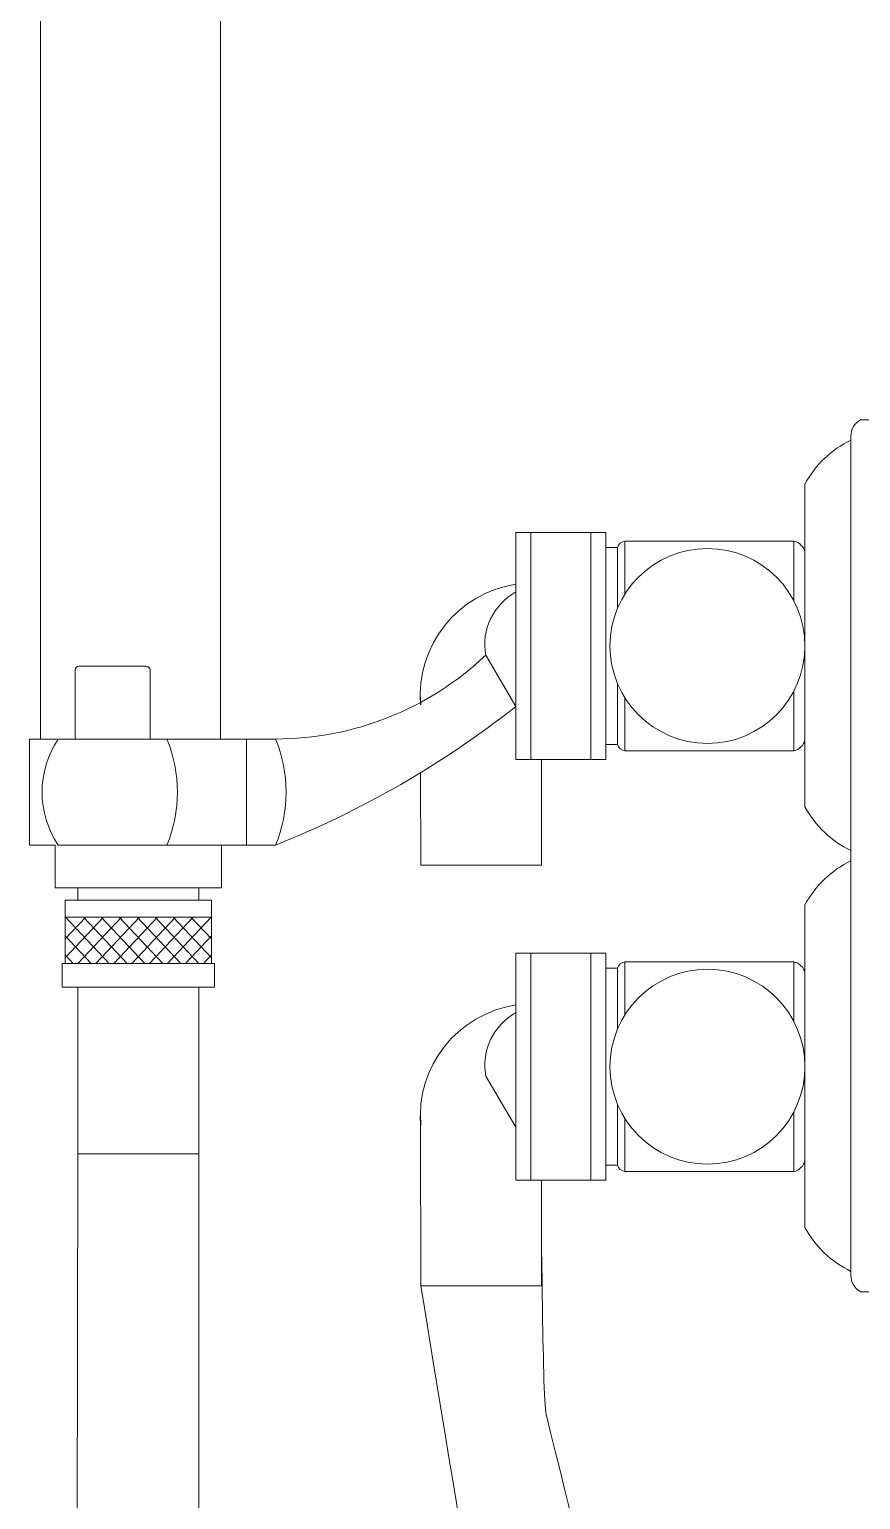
# Model space of a CAD drawing. Header units: metres. Extents: x 113 to 2416, y -346 to 476.
# Drawn here: x 322.6713 to 322.7821, y -163.6731 to -163.477 of the extents above; entities that cross this region are included whole.
import ezdxf

# ---------------------------------------------------------------- set-up
doc = ezdxf.new("R2010")
doc.units = ezdxf.units.M
doc.layers.add('SE-3', color=253, linetype='Continuous', lineweight=5)

# ---------------------------------------------------------------- blocks, each defined once
blk = doc.blocks.new('A$C289e23ee')
at = {"layer": 'SE-3'}
for p, q in [((0.01629674249801383, 0.4791540959532483), (0.01629674249801383, 0.6673992815818366)), ((0.04029674249790105, 0.6673992815818366), (0.04029674249790105, 0.4791666580068465)), ((0.1283526539008903, 0.5217585490657655), (0.1256404851564525, 0.5217585490657655)), ((0.1243609647960966, 0.4076132461635851), (0.1243609647960966, 0.5195472752817878)), ((0.1182265194083811, 0.5131705234997455), (0.1182265194083811, 0.4916471563471632)), ((0.07969180598126968, 0.4764332637983628), (0.07969180598121284, 0.5067049949398026)), ((0.09169180598121329, 0.5067049949398026), (0.07969180598121284, 0.5067049949398026)), ((0.08169180598127923, 0.4764332637983628), (0.08169180598122239, 0.5067049949398026)), ((0.08969180598126059, 0.4764332637983628), (0.08969180598120374, 0.5067049949398026)), ((0.09169180598127014, 0.4764332637983628), (0.09169180598121329, 0.5067049949398026)), ((0.09169180598121329, 0.5047049949398001), (0.09322651940834703, 0.5047049949398499)), ((0.09322651940834703, 0.4965691293690995), (0.09322651940834703, 0.5047049949398499)), ((0.1167265194083598, 0.5055691293690856), (0.09422651940838023, 0.5055691293690856)), ((0.09422651940838023, 0.4984973325993707), (0.09422651940838023, 0.5055691293690856)), ((0.1167265194083598, 0.4976313071955616), (0.1167265194083598, 0.5055691293690856)), ((0.1182265194083811, 0.47906719447829), (0.1182265194083811, 0.5040710642599038)), ((0.1182265194083811, 0.4701237891945809), (0.1182265194083811, 0.4916471563471632)), ((0.02140156476974653, 0.4888624794874374), (0.03040156476976108, 0.4888624794874374)), ((0.07565199614640505, 0.4903221472592847), (0.07969180598126968, 0.4834984772592463)), ((0.02090156476964466, 0.4791540959532483), (0.02090156476964466, 0.488362479487563)), ((0.0309015647694082, 0.488362479487563), (0.0309015647694082, 0.4791540959532483)), ((0.09322651940834703, 0.4784332637983155), (0.09322651940834703, 0.4865691293690659)), ((0.06693623326771103, 0.4849698460891787), (0.06693918274538646, 0.4837099695736029)), ((0.09422651940838023, 0.4775691293690869), (0.09422651940838023, 0.4846409261387947)), ((0.1167265194083598, 0.4775691293690869), (0.1167265194083598, 0.4855069515426038)), ((0.01481305909396724, 0.4650107631855107), (0.01481305909396724, 0.4791540959532554)), ((0.01865854382043608, 0.4791540959532483), (0.01481305909396724, 0.4791540959532554)), ((0.02090156476964466, 0.4791540959532483), (0.0309015647694082, 0.4791540959532483)), ((0.04375197626484351, 0.464987947299953), (0.04375197626484351, 0.4791540959532483)), ((0.09322651940834703, 0.4784332637983653), (0.09169180598127014, 0.4784332637983653)), ((0.1167265194083598, 0.4775691293690869), (0.09422651940838023, 0.4775691293690869)), ((0.09169180598127014, 0.4764332637983628), (0.07969720287519522, 0.4764332637983628)), ((0.08310372365468766, 0.4764332637983628), (0.08310372365468766, 0.4623335878387422)), ((0.06696035883902596, 0.4746645499152464), (0.06698922666578255, 0.4623335878387422)), ((0.01481305909396724, 0.4650107631855107), (0.01826558836432923, 0.4650107631855107)), ((0.01826558836432923, 0.4650107631855107), (0.01826558836432923, 0.459289692351625)), ((0.04040284467214406, 0.4650107631855107), (0.04040284467214406, 0.459289692351625)), ((0.08310372365468766, 0.4623335878387422), (0.06698922666578255, 0.4623335878387422)), ((0.01826558836432923, 0.459289692351625), (0.04040284467214406, 0.459289692351625)), ((0.02127696802381251, 0.459289692351625), (0.02127696802381251, 0.4576391729548064)), ((0.03739146501271762, 0.459289692351625), (0.03739146501271762, 0.4576391729548064)), ((0.03908022467862793, 0.4576391729548064), (0.0195882083579022, 0.4576391729548064)), ((0.0195882083579022, 0.4576391729548064), (0.0195882083579022, 0.4492117507045066)), ((0.03908022467862793, 0.4576391729548064), (0.03908022467862793, 0.4492117507045066)), ((0.03908022467862793, 0.4553933406879409), (0.0195882083579022, 0.4553933406879409)), ((0.02470558219101804, 0.4553933406879338), (0.0195882083579022, 0.4499598126782871)), ((0.02231351978258544, 0.4553933406879338), (0.0195882083579022, 0.4524996580210114)), ((0.01961047639497338, 0.4553933406879409), (0.02543238561713679, 0.4492117507045066)), ((0.02709764459939379, 0.4553933406879338), (0.02127573537728722, 0.4492117507044995)), ((0.02200253880340597, 0.4553933406879409), (0.02782444802556938, 0.4492117507045066)), ((0.02948970700782638, 0.4553933406879338), (0.02366779778571981, 0.4492117507044995)), ((0.02439460121183856, 0.4553933406879409), (0.03021651043394513, 0.4492117507045066)), ((0.03188176941625898, 0.4553933406879409), (0.02605986019409556, 0.4492117507045066)), ((0.02678666362027116, 0.4553933406879409), (0.03260857284237773, 0.4492117507045066)), ((0.03427383182469157, 0.4553933406879409), (0.02845192260252816, 0.4492117507045066)), ((0.02917872602864691, 0.4553933406879338), (0.03500063525081032, 0.4492117507044995)), ((0.03666589423312416, 0.4553933406879409), (0.03084398501096075, 0.4492117507045066)), ((0.0315707884370795, 0.4553933406879338), (0.03739269765924291, 0.4492117507044995)), ((0.03905795664149991, 0.4553933406879409), (0.03323604741939334, 0.4492117507045066)), ((0.03396285084551209, 0.4553933406879338), (0.03908022467862793, 0.4499598126782871)), ((0.03635491325394469, 0.4553933406879338), (0.03908022467862793, 0.4524996580210114)), ((0.1182279456157858, 0.4570367477404815), (0.1182279456157858, 0.4355133805878992)), ((0.0195882083579022, 0.4528771391139017), (0.02304032320870419, 0.4492117507045066)), ((0.03908022467862793, 0.4528771391139017), (0.03562810982776909, 0.4492117507045066)), ((0.0395105993812308, 0.4492117507045066), (0.01915783365529933, 0.4492117507045066)), ((0.01915783365529933, 0.4492117507045066), (0.01915783365529933, 0.4460359668646419)), ((0.0195882083579022, 0.4503372937711774), (0.0206482608002716, 0.4492117507045066)), ((0.03908022467857108, 0.4503372937711774), (0.03802017223620169, 0.4492117507045066)), ((0.0395105993812308, 0.4492117507045066), (0.0395105993812308, 0.4460359668646419)), ((0.0796932321886743, 0.4202994880390989), (0.07969323218861746, 0.4505712191805387)), ((0.09169323218861791, 0.4505712191805387), (0.07969323218861746, 0.4505712191805387)), ((0.08169323218868385, 0.4202994880390989), (0.08169323218862701, 0.4505712191805387)), ((0.0896932321886652, 0.4202994880390989), (0.08969323218860836, 0.4505712191805387)), ((0.09169323218867476, 0.4202994880390989), (0.09169323218861791, 0.4505712191805387)), ((0.1167279456157644, 0.4494353536098217), (0.09422794561578485, 0.4494353536098217)), ((0.09422794561578485, 0.4423635568401068), (0.09422794561578485, 0.4494353536098217)), ((0.1167279456157644, 0.4414975314362977), (0.1167279456157644, 0.4494353536098217)), ((0.09169323218861791, 0.4485712191805362), (0.09322794561575165, 0.448571219180586)), ((0.09322794561575165, 0.4404353536098355), (0.09322794561575165, 0.448571219180586)), ((0.1182279456157858, 0.4229334187190261), (0.1182279456157858, 0.4479372885006399)), ((0.0395105993812308, 0.4460359668646419), (0.01915783365529933, 0.4460359668646419)), ((0.02127696802381251, 0.4460359668646419), (0.02127696802381251, 0.42382361927978)), ((0.03739146501271762, 0.4460359668646419), (0.03739146501271762, 0.42382361927978)), ((0.1182279456157858, 0.4139900134353169), (0.1182279456157858, 0.4355133805878992)), ((0.07565342235380967, 0.4341883715000208), (0.0796932321886743, 0.4273647014999824)), ((0.09322794561575165, 0.4222994880390516), (0.09322794561575165, 0.430435353609802)), ((0.06693765947511565, 0.4288360703299148), (0.06694060895279108, 0.427576193814339)), ((0.09422794561578485, 0.421435353609823), (0.09422794561578485, 0.4285071503795308)), ((0.1167279456157644, 0.421435353609823), (0.1167279456157644, 0.4293731757833399)), ((0.06694060895279108, 0.427576193814339), (0.06699065287318717, 0.4061998120794783)), ((0.02118487013660797, 0.3677047241378375), (0.02127696802381251, 0.42382361927978)), ((0.03739146501271762, 0.42382361927978), (0.02127696802381251, 0.42382361927978)), ((0.03739146501271762, 0.42382361927978), (0.02127696802381251, 0.42382361927978)), ((0.03739146501277446, 0.3676898435205302), (0.03739146501271762, 0.42382361927978)), ((0.09322794561575165, 0.4222994880391013), (0.09169323218867476, 0.4222994880391013)), ((0.09169323218867476, 0.4202994880390989), (0.07969862908259984, 0.4202994880390989)), ((0.08310514986209228, 0.4202994880390989), (0.08310514986209228, 0.4061998120794783)), ((0.1167279456157644, 0.421435353609823), (0.09422794561578485, 0.421435353609823)), ((0.08310514986209228, 0.4061998120794783), (0.06699065287318717, 0.4061998120794783)), ((0.1283526539008903, 0.4054019723795648), (0.1256404851564525, 0.4054019723795648))]:
    blk.add_line(p, q, dxfattribs=at)
blk.add_lwpolyline([(0.07969180598126968, 0.4834984772592605, -0.07135299352367361), (0.04763062761674064, 0.464987947299953), (0.01865854382043608, 0.464987947299953, -0.3049264226526419), (0.01865854382043608, 0.4791540959532483), (0.0476306276166838, 0.4791540959532483, 0.1919361309924567), (0.07565199614640505, 0.4903221472592918, 2.221989395424926)], format="xyb", dxfattribs=at)
for centre in [(0.1052265194083475, 0.4915691293690827), (0.1052279456157521, 0.4354353536098188)]:
    blk.add_circle(centre, 0.013, dxfattribs=at)
for centre, radius, start, end in [((0.126768263454494, 0.5196301525828773), 0.002408724865562433, 117.9178764058518, 181.9717723109405), ((0.1303550311983486, 0.5066280882763152), 0.0137805753469162, 115.7896451660973, 151.6564203589609), ((0.09440321627579351, 0.5043539700283333), 0.001227938926164169, 98.27341871463805, 163.3894319554516), ((0.1162937373345585, 0.5036357870673243), 0.001981189738305016, 12.69170389105671, 77.3822511822952), ((0.08193623326775423, 0.4849698460891787), 0.015, 98.6053973857135, 184.8176009901341), ((0.08357252570885976, 0.491731816768997), 0.00804499575365694, 118.8407533800971, 190.0916444033221), ((0.02140156476974653, 0.488362479487563), 0.0005000000000000004, 90, 180), ((0.03040156476976108, 0.488362479487563), 0.0005000000000000004, 0, 90), ((0.01595709224147868, 0.4720710216265971), 0.01858977874914499, 337.6031324534309, 22.39686754656914), ((0.03044313413960253, 0.4720710216265971), 0.01858977874914499, 337.6031324534309, 22.39686754656914), ((0.1162937373345585, 0.4795024716708411), 0.001981189738305016, 282.6177488177047, 347.3082961089436), ((0.09440321627579351, 0.4787842887098321), 0.001227938926164169, 196.6105680445488, 261.726581285362), ((0.1303550311983486, 0.4766662244180111), 0.0137805753469162, 208.3435796410391, 244.2103548339027), ((0.1303564574057532, 0.4504943125170513), 0.0137805753469162, 115.7896451660973, 151.6564203589609), ((0.09440464248319813, 0.4482201942690693), 0.001227938926164169, 98.27341871463805, 163.3894319554516), ((0.1162951635419631, 0.4475020113080603), 0.001981189738305016, 12.69170389105671, 77.3822511822952), ((0.08193765947515885, 0.4288360703299148), 0.015, 98.6053973857135, 184.8176009901333), ((0.08357395191626438, 0.4355980410097331), 0.00804499575365694, 118.8407533800971, 190.0916444033221), ((0.09440464248319813, 0.4226505129505682), 0.001227938926164169, 196.6105680445488, 261.726581285362), ((0.1162951635419631, 0.4233686959115772), 0.001981189738305016, 282.6177488177047, 347.3082961089436), ((0.1303564574057532, 0.4205324486587472), 0.0137805753469162, 208.3435796410391, 244.2103548339027), ((0.126768263454494, 0.407530368862453), 0.002408724865562433, 178.0282276890595, 242.0821235941482)]:
    blk.add_arc(centre, radius, start, end, dxfattribs=at)
for points, knots in [([(0.08310514986209228, 0.4061998120794783), (0.08310514986209228, 0.4202994880390989), (0.08319710844176598, 0.3911031782695318), (0.09090421225465661, 0.3602853810608408), (0.09186282216813879, 0.3541558203386259), (0.09465694217016107, 0.3357575260304984), (0.0964107400208718, 0.3234791804830053), (0.09937206946085553, 0.3013529544445461), (0.1006182178155655, 0.2915177265278714), (0.1025427029110233, 0.2754301758004374), (0.1032606067078632, 0.2691978421607004), (0.1053373302623868, 0.2504528629002181), (0.1066238235714536, 0.2378509397097872), (0.1096113043723221, 0.202886305983057), (0.1108828073802215, 0.1804038027608215), (0.1109273823560102, 0.1513049390049019), (0.1108270763872952, 0.1446194880500968), (0.1104136606987254, 0.1324946519305996), (0.1101427790177922, 0.1270507932698592), (0.1095058350331897, 0.1175750892330001), (0.1091817215772153, 0.1135375588691119), (0.1084609400733143, 0.1059000191710169), (0.1080764057012971, 0.1022970624489545), (0.1071967007666217, 0.09507177132653055), (0.1067014512787523, 0.0914526830903526), (0.1050148061863183, 0.080567000311774), (0.1036222507501634, 0.07327144065472169), (0.1013217413988059, 0.06361773580674424), (0.1007378886075685, 0.06131003908376442), (0.09887261089693311, 0.05436955971309487), (0.09747738173905418, 0.04971936491605788), (0.09541630622072717, 0.04357137199045269), (0.09490574121196005, 0.04209677792623268), (0.09332098354559548, 0.03766512177337233), (0.09219371519253627, 0.03470019070967112), (0.09077642150089105, 0.03119341433487932), (0.090559526592358, 0.0306623441256022), (0.09008878613445859, 0.02952172011072207), (0.08983052242683698, 0.02890267661923929), (0.08929025849693062, 0.02763279660324258), (0.08900929311727168, 0.0269845054601916), (0.08812731527876849, 0.02500501824088985), (0.08748780610108042, 0.02363924507687898), (0.08592396405646241, 0.02057889076471042), (0.0849694402823502, 0.01886963056638535), (0.08273134621617828, 0.01540884305713064), (0.08144670135374099, 0.01365481325551343), (0.07878945460862496, 0.0106618848715101), (0.07752444091471489, 0.009407855884049354), (0.07468011211295789, 0.007035002782075139), (0.07309921656332108, 0.005917177069321156), (0.07093752695453759, 0.004690104756789992), (0.07049441563140135, 0.004452559627395658), (0.06962493061951136, 0.00401211259840295), (0.06919644257629898, 0.00380757892986594), (0.06793328625104778, 0.00323516435979343), (0.06712118911570997, 0.002908312777535116), (0.06493971991682201, 0.002103252529181532), (0.06365036433908244, 0.001714136861309612), (0.06132093401259908, 0.001067535959833776), (0.06027954433534433, 0.0008104228475929176), (0.05934755876739928, 0.0005791457088690777), (0.0593241022936013, 0.0005733252952069279), (0.05544740352519284, 1.604713872893626e-08)], [41.62991783683228, 41.62991783683228, 41.62991783683228, 41.62991783683228, 42.9287220329134, 42.9287220329134, 61.43710162820813, 61.43710162820813, 98.45386081879761, 98.45386081879761, 127.9553757419441, 127.9553757419441, 146.5478372717189, 146.5478372717189, 183.7327603312685, 183.7327603312685, 249.2542114005903, 249.2542114005903, 268.8233860892148, 268.8233860892148, 284.8168095893575, 284.8168095893575, 296.7273405931983, 296.7273405931983, 307.3957801313779, 307.3957801313779, 318.0642196695574, 318.0642196695574, 339.4010987459164, 339.4010987459164, 346.083273311892, 346.083273311892, 359.4476224438432, 359.4476224438432, 363.6548800976701, 363.6548800976701, 372.0693954053237, 372.0693954053237, 373.5699425095959, 373.5699425095959, 375.2900749597601, 375.2900749597601, 377.0102074099243, 377.0102074099243, 380.4504723102527, 380.4504723102527, 384.5360512736342, 384.5360512736342, 388.6216302370157, 388.6216302370157, 391.6490895212766, 391.6490895212766, 394.6765488055375, 394.6765488055375, 395.4271963972881, 395.4271963972881, 396.1778439890387, 396.1778439890387, 397.6791391725399, 397.6791391725399, 400.3934318318358, 400.3934318318358, 403.1077244911318, 403.1077244911318, 403.1780775994512, 403.1780775994512, 403.1780775994512, 403.1780775994512]), ([(0.06699065287318717, 0.4061998120794783), (0.07925274458546028, 0.3323740892727258), (0.09093767104985773, 0.2468133699150172), (0.0995411283544172, 0.1327717703765359), (0.0843151150745598, 0.05379702641171491), (0.06790375192213105, 0.01918746978036268), (0.05812781297470337, 0.01676169950404471), (0.05544740352519284, 0.01609659126165752)], [39.05702724850482, 39.05702724850482, 39.05702724850482, 39.05702724850482, 146.5156829534031, 299.4643450779057, 373.7440357572218, 395.1077240185479, 403.1780775994512, 403.1780775994512, 403.1780775994512, 403.1780775994512])]:
    blk.add_open_spline(points, degree=3, knots=knots, dxfattribs=at)

msp = doc.modelspace()

# ---------------------------------------------------------------- block references
at = {"layer": 'SE-3'}
msp.add_blockref('A$C289e23ee', (322.6564568611456, -164.0508181874962), dxfattribs=at)

doc.saveas('drawing.dxf')
